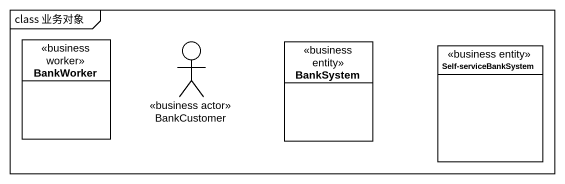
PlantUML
@startuml
mainframe class 业务对象
allowmixing
hide circle
hide empty members
class BankWorker <<business worker>>
actor BankCustomer <<business actor>>
class BankSystem <<business entity>>
class "Self-serviceBankSystem" as Self_serviceBankSystem <<business entity>>
@enduml
